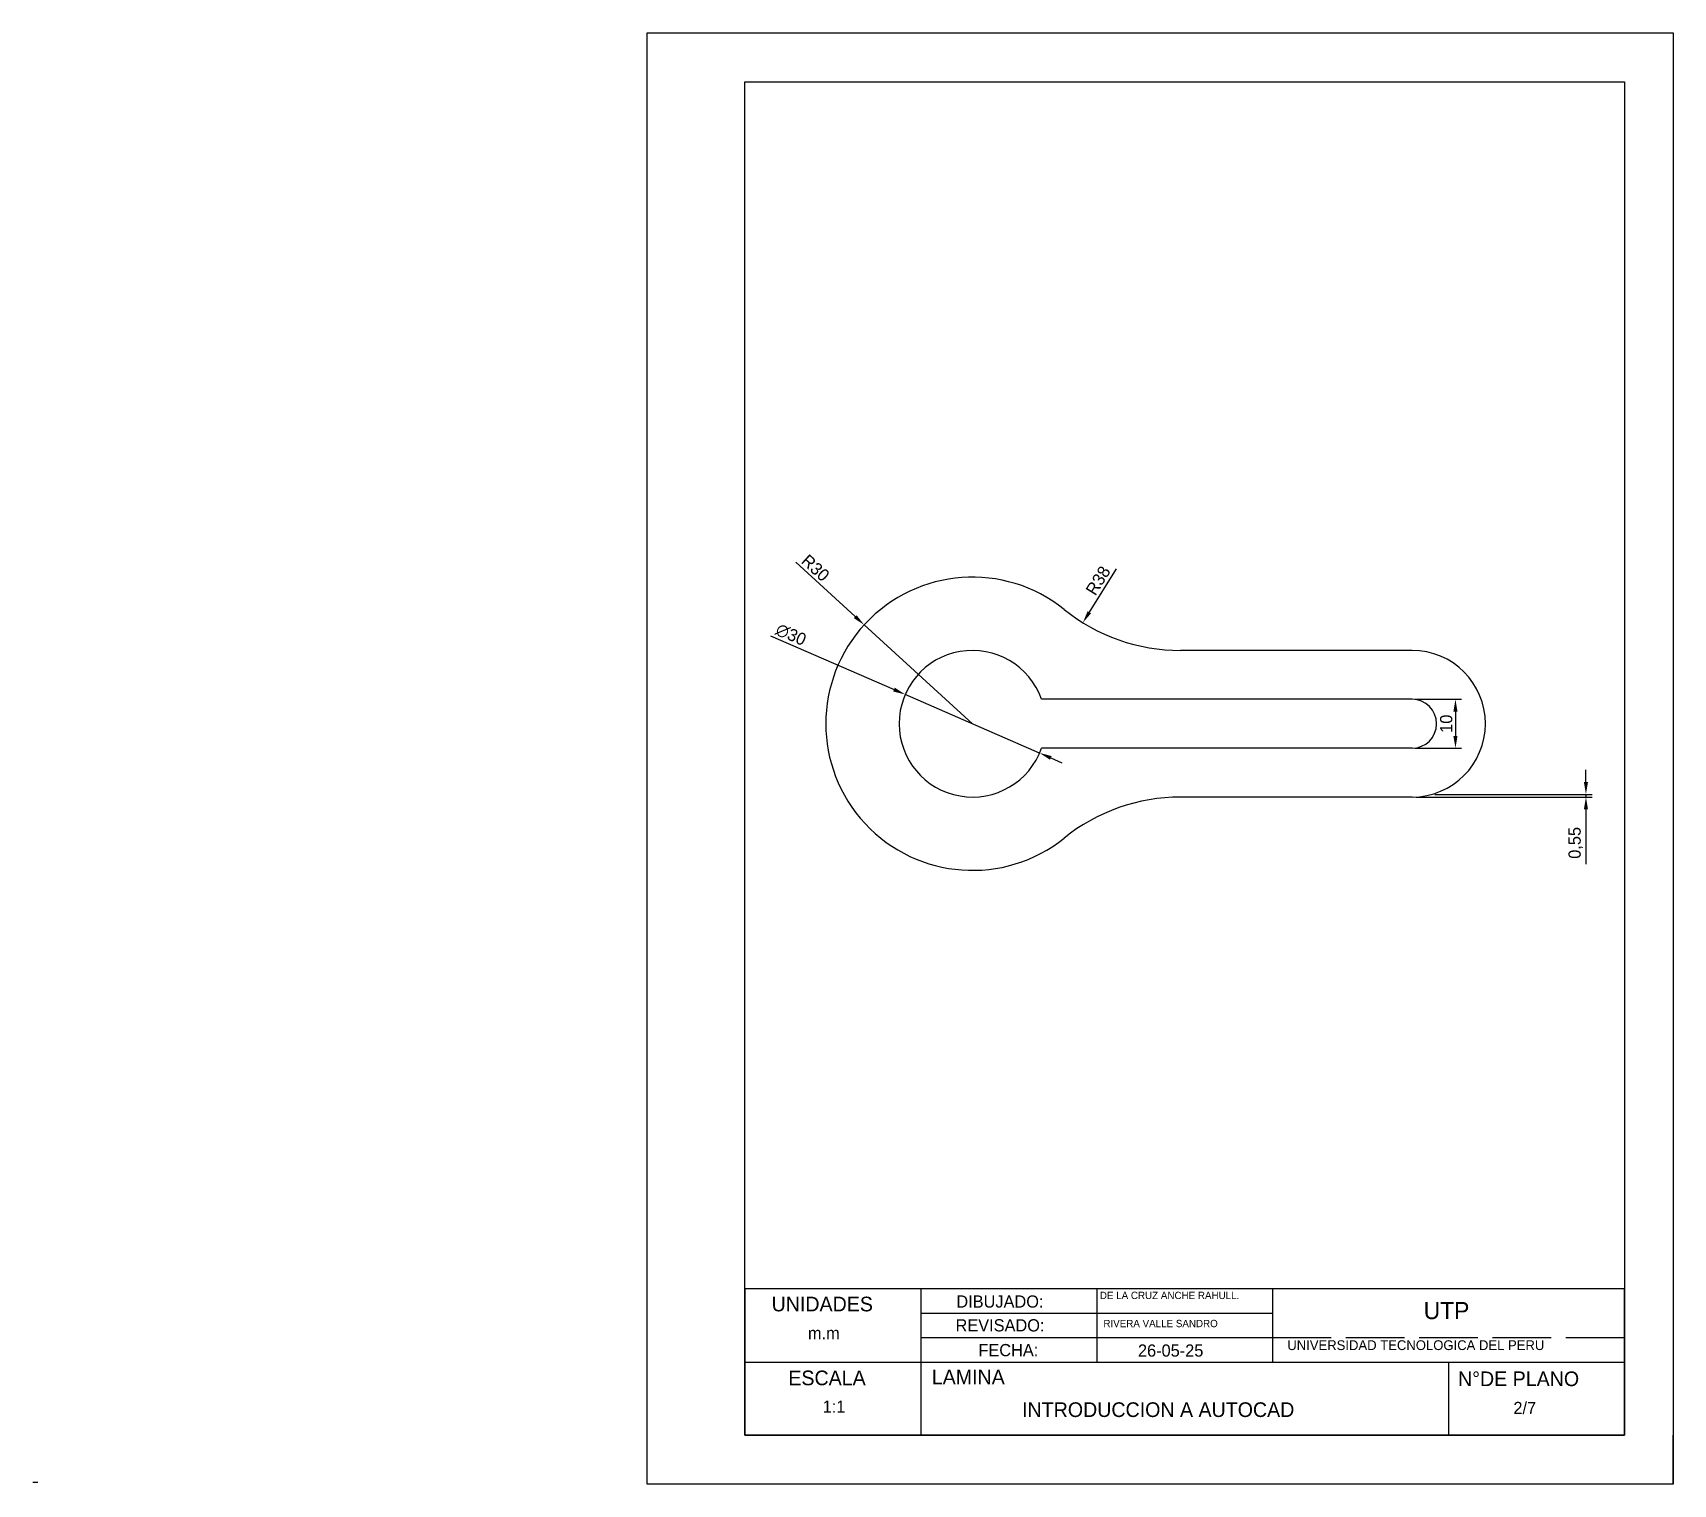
# Model space of a CAD drawing. Header units: millimetres. Extents: x 0 to 336, y 0 to 297.
import ezdxf

# ---------------------------------------------------------------- set-up
doc = ezdxf.new("R2010")
doc.units = ezdxf.units.MM
doc.linetypes.add('ACAD_ISO02W100', pattern=[15, 12, -3])
doc.dimstyles.new('ISO-25', dxfattribs={"dimtxt": 2.5, "dimasz": 2.5, "dimexe": 1.25, "dimexo": 0.625, "dimtad": 1, "dimtxsty": 'Standard', "dimcen": 2.5, "dimadec": 0, "dimazin": 0, "dimtfac": 1, "dimtmove": 0, "dimatfit": 3, "dimfxl": 1, "dimarcsym": 0})

# ---------------------------------------------------------------- blocks, each defined once
blk = doc.blocks.new('*D1')
at = {"color": 0, "lineweight": -2, "transparency": 16777216}
blk.add_line((221.72, 186.84), (216.24, 177.98), dxfattribs=at)
at = {"color": 0, "transparency": 16777216}
blk.add_solid([(215.89, 178.2), (216.59, 177.76), (214.92, 175.85)], dxfattribs=at)
at = {"layer": 'Defpoints', "color": 0, "transparency": 16777216}
for p in [(234.92, 208.17), (214.92, 175.85)]:
    blk.add_point(p, dxfattribs=at)
at = {"color": 0, "transparency": 16777216, "insert": (218.04, 184.46), "char_height": 2.5, "attachment_point": 5, "rotation": 58.2591}
blk.add_mtext('R38', dxfattribs=at)
blk = doc.blocks.new('*D2')
at = {"color": 0, "lineweight": -2, "transparency": 16777216}
for p, q in [((156.15, 188.2), (168.32, 177.09)), ((192.31, 155.17), (170.16, 175.4))]:
    blk.add_line(p, q, dxfattribs=at)
at = {"color": 0, "transparency": 16777216}
blk.add_solid([(168.6, 177.39), (168.04, 176.78), (170.16, 175.4)], dxfattribs=at)
at = {"layer": 'Defpoints', "color": 0, "transparency": 16777216}
for p in [(170.16, 175.4), (192.31, 155.17)]:
    blk.add_point(p, dxfattribs=at)
at = {"color": 0, "transparency": 16777216, "insert": (160.19, 187.05), "char_height": 2.5, "attachment_point": 5, "rotation": 317.5903}
blk.add_mtext('R30', dxfattribs=at)
blk = doc.blocks.new('*D3')
at = {"color": 0, "lineweight": -2, "transparency": 16777216}
for p, q in [((150.98, 173.16), (176.27, 162.15)), ((206.07, 149.18), (178.56, 161.16)), ((208.36, 148.18), (210.65, 147.18))]:
    blk.add_line(p, q, dxfattribs=at)
at = {"color": 0, "transparency": 16777216}
for points in [[(176.43, 162.54), (176.1, 161.77), (178.56, 161.16)], [(208.52, 148.56), (208.19, 147.8), (206.07, 149.18)]]:
    blk.add_solid(points, dxfattribs=at)
at = {"layer": 'Defpoints', "color": 0, "transparency": 16777216}
for p in [(178.56, 161.16), (206.07, 149.18)]:
    blk.add_point(p, dxfattribs=at)
at = {"color": 0, "transparency": 16777216, "insert": (155.17, 173.39), "char_height": 2.5, "attachment_point": 5, "rotation": 336.4697}
blk.add_mtext('∅30', dxfattribs=at)
blk = doc.blocks.new('*D4')
at = {"color": 0, "lineweight": -2, "transparency": 16777216}
for p, q in [((317.89, 143.22), (317.89, 145.72)), ((283.11, 140.17), (319.14, 140.17)), ((286.96, 140.72), (319.14, 140.72)), ((317.89, 140.72), (317.89, 140.17)), ((317.89, 137.67), (317.89, 126.42))]:
    blk.add_line(p, q, dxfattribs=at)
at = {"color": 0, "transparency": 16777216}
for points in [[(317.47, 143.22), (318.3, 143.22), (317.89, 140.72)], [(317.47, 137.67), (318.3, 137.67), (317.89, 140.17)]]:
    blk.add_solid(points, dxfattribs=at)
at = {"layer": 'Defpoints', "color": 0, "transparency": 16777216}
for p in [(282.49, 140.17), (286.34, 140.72), (317.89, 140.17)]:
    blk.add_point(p, dxfattribs=at)
at = {"color": 0, "transparency": 16777216, "insert": (315.8, 130.79), "char_height": 2.5, "attachment_point": 5, "rotation": 90}
blk.add_mtext('0,55', dxfattribs=at)
blk = doc.blocks.new('*D5')
at = {"color": 0, "lineweight": -2, "transparency": 16777216}
for p, q in [((282.94, 160.17), (292.43, 160.17)), ((291.18, 157.67), (291.18, 152.67)), ((282.94, 150.17), (292.43, 150.17))]:
    blk.add_line(p, q, dxfattribs=at)
at = {"color": 0, "transparency": 16777216}
for points in [[(290.76, 157.67), (291.6, 157.67), (291.18, 160.17)], [(290.76, 152.67), (291.6, 152.67), (291.18, 150.17)]]:
    blk.add_solid(points, dxfattribs=at)
at = {"layer": 'Defpoints', "color": 0, "transparency": 16777216}
for p in [(282.31, 160.17), (282.31, 150.17), (291.18, 150.17)]:
    blk.add_point(p, dxfattribs=at)
at = {"color": 0, "transparency": 16777216, "insert": (289.3, 155.17), "char_height": 2.5, "attachment_point": 5, "rotation": 90}
blk.add_mtext('10', dxfattribs=at)

msp = doc.modelspace()

# ---------------------------------------------------------------- linework, layer by layer
at = {"color": 5, "lineweight": 30}
for p, q in [((282.312, 170.167), (234.915, 170.167)), ((282.312, 160.167), (206.454, 160.167)), ((282.312, 150.167), (206.454, 150.167)), ((282.312, 140.167), (234.915, 140.167))]:
    msp.add_line(p, q, dxfattribs=at)
for p, q in [((325.746, 39.555), (145.746, 39.555)), ((145.746, 39.555), (145.746, 9.555)), ((181.746, 39.555), (181.746, 9.555)), ((217.746, 39.555), (217.746, 24.555)), ((253.746, 39.555), (253.746, 24.555)), ((325.746, 9.555), (325.746, 39.555)), ((181.746, 34.555), (253.746, 34.555)), ((181.746, 29.555), (253.746, 29.555)), ((145.746, 24.555), (325.746, 24.555)), ((289.746, 24.555), (289.746, 9.555)), ((145.746, 9.555), (325.746, 9.555)), ((335.741, -0.445), (335.746, 9.555)), ((335.746, 9.555), (335.741, 9.555))]:
    msp.add_line(p, q)
at = {"linetype": 'ACAD_ISO02W100'}
msp.add_line((253.746, 29.555), (325.746, 29.555), dxfattribs=at)
for points in [[(125.741, 296.555), (335.741, 296.555), (335.741, -0.445), (125.741, -0.445)], [(145.746, 286.555), (325.746, 286.555), (325.746, 9.555), (145.746, 9.555)]]:
    msp.add_lwpolyline(points, close=True)
at = {"color": 5, "lineweight": 30}
for centre, radius, start, end in [((192.312, 155.167), 30, 51.20675, 308.79325), ((234.915, 208.167), 38, 231.20675, 270), ((192.312, 155.167), 15, 19.47122, 340.52878), ((282.312, 155.167), 15, 270, 90), ((282.312, 155.167), 5, 270, 90), ((234.915, 102.167), 38, 90, 128.79325)]:
    msp.add_arc(centre, radius, start, end, dxfattribs=at)
msp.add_open_spline([(0, 0), (0.333, 0), (0.667, 0), (1, 0)], degree=3)

# ---------------------------------------------------------------- texts
for s, height, p in [('UNIDADES', 3, (151.218, 34.922)), ('DIBUJADO:', 2.5, (189.03, 35.686)), ('DE LA CRUZ ANCHE RAHULL.', 1.5, (218.4, 37.441)), ('UTP', 3.5, (284.67, 33.334)), ('m.m', 2.5, (158.652, 29.207)), ('REVISADO:', 2.5, (188.861, 30.815)), ('RIVERA VALLE SANDRO', 1.5, (219.12, 31.683)), ('FECHA:', 2.5, (193.544, 25.744)), ('26-05-25', 2.5, (226.198, 25.655)), ('UNIVERSIDAD TECNOLOGICA DEL PERU', 2, (256.763, 27.003)), ('ESCALA', 3, (154.64, 19.805)), ('LAMINA', 3, (183.998, 19.985)), ('N°DE PLANO', 3, (291.705, 19.625)), ('1:1', 2.5, (161.661, 14.178)), ('INTRODUCCION A AUTOCAD', 3, (202.485, 13.305)), ('2/7', 2.5, (303.041, 13.905))]:
    msp.add_text(s, height=height).set_placement(p)

# ---------------------------------------------------------------- dimensions: what is measured, and where the dimension line sits
for center, mpoint, picture, middle in [((234.915, 208.167), (214.924, 175.851), '*D1', (219.637, 183.469)), ((192.312, 155.167), (170.162, 175.4), '*D2', (158.923, 185.666))]:
    dim = msp.add_radius_dim(center=center, mpoint=mpoint, dimstyle='ISO-25')
    dim.commit()
    dim.dimension.update_dxf_attribs({"geometry": picture, "text_midpoint": middle, "dimtype": 164})
dim = msp.add_diameter_dim_2p(p1=(206.065, 149.179), p2=(178.56, 161.156), dimstyle='ISO-25')
dim.commit()
dim.dimension.update_dxf_attribs({"geometry": '*D3', "text_midpoint": (154.42, 171.667), "dimtype": 163})
for base, p1, p2, picture, middle in [((291.179, 150.167), (282.312, 160.167), (282.312, 150.167), '*D5', (289.304, 155.167)), ((317.888, 140.168), (286.338, 140.718), (282.488, 140.168), '*D4', (315.805, 130.793))]:
    dim = msp.add_linear_dim(base=base, p1=p1, p2=p2, angle=90, dimstyle='ISO-25')
    dim.commit()
    dim.dimension.update_dxf_attribs({"geometry": picture, "text_midpoint": middle})

doc.saveas('drawing.dxf')
